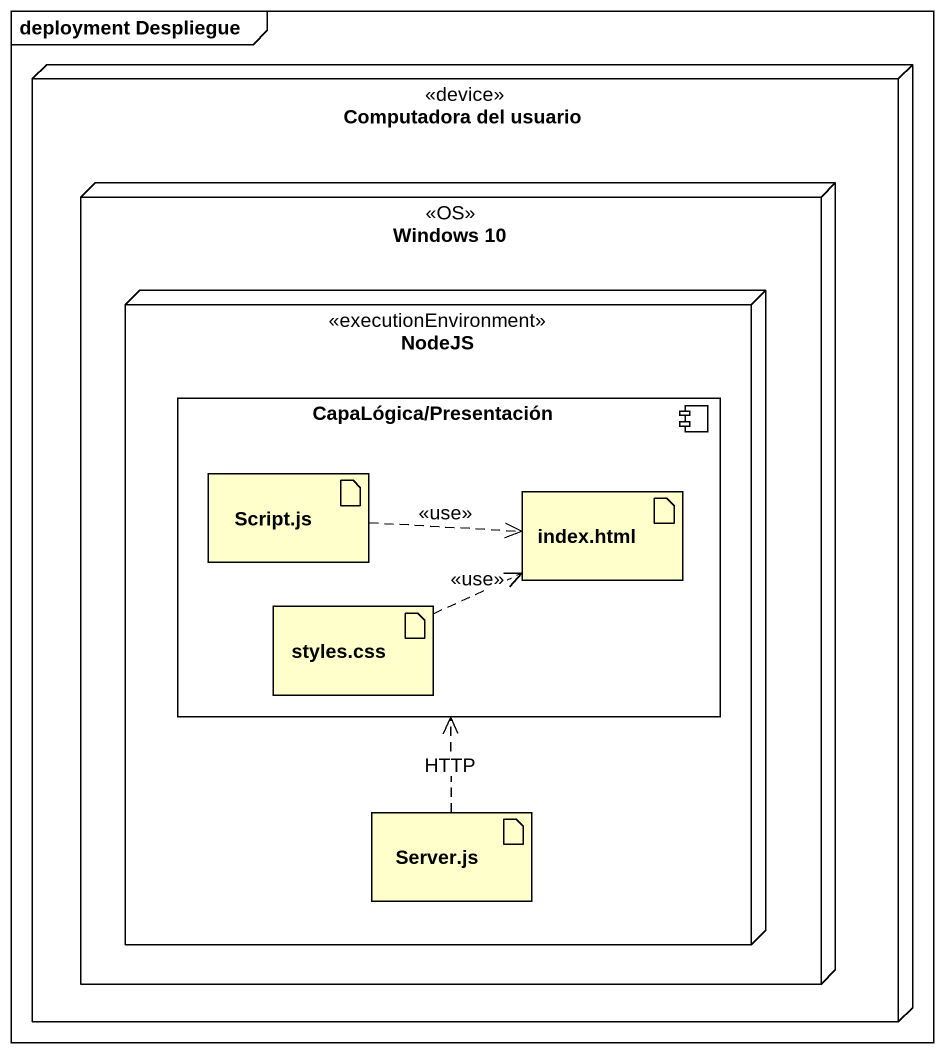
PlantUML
@startuml
mainframe deployment Despliegue
node "Computadora del usuario" as Computadora_del_usuario <<device>> {
  node "Windows 10" as Windows_10 <<OS>> {
    node NodeJS <<executionEnvironment>> {
      component "CapaLógica/Presentación" as CapaLógica_Presentación {
        artifact "Script.js" as Script_js
        artifact "index.html" as index_html
        artifact "styles.css" as styles_css
      }
      artifact "Server.js" as Server_js
    }
  }
}
Script_js .right.> index_html : <<use>>
styles_css .right.> index_html : <<use>>
Server_js .up.> CapaLógica_Presentación : HTTP
@enduml
